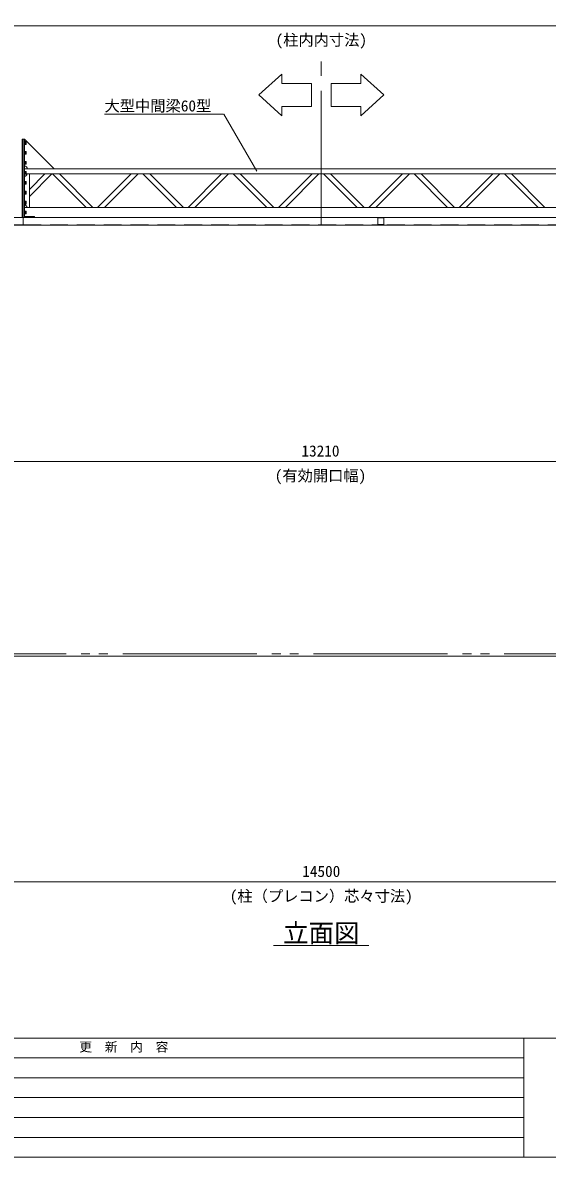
# Model space of a CAD drawing. Units: millimetres, scale not verified. Extents: x -16120 to 16120, y -26100 to 26100.
# Drawn here: x -8406 to -3125, y -26100 to -14688 of the extents above; entities that cross this region are included whole.
import ezdxf
from ezdxf.enums import TextEntityAlignment as Align

# ---------------------------------------------------------------- set-up
doc = ezdxf.new("R2010")
doc.units = ezdxf.units.MM
doc.header["$LTSCALE"] = 150
for name, pattern in [('CHAIN2', [12, 9, -1, 1, -1]), ('DASHED1', [1.8, 1.2, -0.6]), ('DOUBLE_CHAIN2', [12.8, 9, -1, 0.6, -0.6, 0.6, -1])]:
    doc.linetypes.add(name, pattern=pattern)
for name, color, linetype, lineweight in [('0-5_ﾍﾞｰｽﾗｲﾝ', 134, 'Continuous', 18), ('0-6_ﾎﾞﾙﾄ類', 134, 'Continuous', 18), ('0-8_ﾜｲﾔｰﾛｰﾌﾟ', 134, 'DOUBLE_CHAIN2', 18), ('0-A_図面枠', 134, 'Continuous', 18), ('0-B_寸法', 134, 'Continuous', 18), ('0-E_大型中間梁60', 134, 'Continuous', 18), ('1-0_大型連結用梁42', 134, 'Continuous', 18), ('1-6_通芯', 134, 'CHAIN2', 18), ('1-B_文字', 134, 'Continuous', 18)]:
    doc.layers.add(name, color=color, linetype=linetype, lineweight=lineweight)
doc.styles.add('ＭＳ ゴシック', font='')
doc.styles.get('ＭＳ ゴシック').set_extended_font_data('MS Gothic')

msp = doc.modelspace()

# ---------------------------------------------------------------- linework, layer by layer
at = {"layer": '0-5_ﾍﾞｰｽﾗｲﾝ'}
msp.add_line((-14400.3, -21060), (2349.7, -21060), dxfattribs=at)
at = {"layer": '0-6_ﾎﾞﾙﾄ類'}
for p, q in [((-8384.3, -15896.8), (-8388.3, -15897.9)), ((-8384.3, -15898.1), (-8388.3, -15899.2)), ((-8381.3, -15911.8), (-8381.3, -15884.1)), ((-8381.3, -15884.1), (-8372.6, -15884.1)), ((-8381.3, -15891.1), (-8372.6, -15891.1)), ((-8381.3, -15904.9), (-8372.6, -15904.9)), ((-8381.3, -15911.8), (-8372.6, -15911.8)), ((-8371.3, -15886.5), (-8372.6, -15884.1)), ((-8371.3, -15909.5), (-8372.6, -15911.8)), ((-8371.3, -15909.5), (-8371.3, -15886.5)), ((-8384.3, -15996.8), (-8388.3, -15997.9)), ((-8384.3, -15998.1), (-8388.3, -15999.2)), ((-8381.3, -16011.9), (-8381.3, -15984.2)), ((-8381.3, -15984.2), (-8372.6, -15984.2)), ((-8381.3, -15991.1), (-8372.6, -15991.1)), ((-8381.3, -16004.9), (-8372.6, -16004.9)), ((-8381.3, -16011.9), (-8372.6, -16011.9)), ((-8381.3, -16111.9), (-8381.3, -16084.1)), ((-8381.3, -16084.1), (-8372.6, -16084.1)), ((-8371.3, -15986.5), (-8372.6, -15984.2)), ((-8371.3, -16009.5), (-8372.6, -16011.9)), ((-8371.3, -16086.5), (-8372.6, -16084.1)), ((-8371.3, -16009.5), (-8371.3, -15986.5)), ((-8371.3, -16109.5), (-8371.3, -16086.5)), ((-8384.3, -16096.8), (-8388.3, -16097.9)), ((-8384.3, -16098.1), (-8388.3, -16099.2)), ((-8384.3, -16196.8), (-8388.3, -16197.9)), ((-8384.3, -16198.1), (-8388.3, -16199.2)), ((-8381.3, -16091.1), (-8372.6, -16091.1)), ((-8381.3, -16104.9), (-8372.6, -16104.9)), ((-8381.3, -16111.9), (-8372.6, -16111.9)), ((-8381.3, -16211.8), (-8381.3, -16184.1)), ((-8381.3, -16184.1), (-8372.6, -16184.1)), ((-8381.3, -16191.1), (-8372.6, -16191.1)), ((-8381.3, -16204.9), (-8372.6, -16204.9)), ((-8371.3, -16109.5), (-8372.6, -16111.9)), ((-8371.3, -16186.5), (-8372.6, -16184.1)), ((-8371.3, -16209.5), (-8371.3, -16186.5)), ((-8384.3, -16296.8), (-8388.3, -16297.9)), ((-8384.3, -16298.1), (-8388.3, -16299.2)), ((-8381.3, -16211.8), (-8372.6, -16211.8)), ((-8381.3, -16311.9), (-8381.3, -16284.2)), ((-8381.3, -16284.2), (-8372.6, -16284.2)), ((-8381.3, -16291.1), (-8372.6, -16291.1)), ((-8381.3, -16304.9), (-8372.6, -16304.9)), ((-8381.3, -16311.9), (-8372.6, -16311.9)), ((-8371.3, -16209.5), (-8372.6, -16211.8)), ((-8371.3, -16286.5), (-8372.6, -16284.2)), ((-8371.3, -16309.5), (-8372.6, -16311.9)), ((-8371.3, -16309.5), (-8371.3, -16286.5)), ((-8384.3, -16396.8), (-8388.3, -16397.9)), ((-8384.3, -16398.1), (-8388.3, -16399.2)), ((-8381.3, -16411.9), (-8381.3, -16384.1)), ((-8381.3, -16384.1), (-8372.6, -16384.1)), ((-8381.3, -16391.1), (-8372.6, -16391.1)), ((-8381.3, -16404.9), (-8372.6, -16404.9)), ((-8381.3, -16411.9), (-8372.6, -16411.9)), ((-8371.3, -16386.5), (-8372.6, -16384.1)), ((-8371.3, -16409.5), (-8372.6, -16411.9)), ((-8371.3, -16409.5), (-8371.3, -16386.5)), ((-8384.3, -16496.8), (-8388.3, -16497.9)), ((-8384.3, -16498.1), (-8388.3, -16499.2)), ((-8381.3, -16511.8), (-8381.3, -16484.1)), ((-8381.3, -16484.1), (-8372.6, -16484.1)), ((-8381.3, -16491.1), (-8372.6, -16491.1)), ((-8381.3, -16504.9), (-8372.6, -16504.9)), ((-8381.3, -16511.8), (-8372.6, -16511.8)), ((-8371.3, -16486.5), (-8372.6, -16484.1)), ((-8371.3, -16509.5), (-8372.6, -16511.8)), ((-8371.3, -16509.5), (-8371.3, -16486.5)), ((-8384.3, -16596.8), (-8388.3, -16597.9)), ((-8384.3, -16598.1), (-8388.3, -16599.2)), ((-8381.3, -16611.9), (-8381.3, -16584.2)), ((-8381.3, -16584.2), (-8372.6, -16584.2)), ((-8381.3, -16591.1), (-8372.6, -16591.1)), ((-8381.3, -16604.9), (-8372.6, -16604.9)), ((-8381.3, -16611.9), (-8372.6, -16611.9)), ((-8371.3, -16586.5), (-8372.6, -16584.2)), ((-8371.3, -16609.5), (-8372.6, -16611.9)), ((-8371.3, -16609.5), (-8371.3, -16586.5))]:
    msp.add_line(p, q, dxfattribs=at)
for points in [[(-8384.3, -15884), (-8384.3, -15912), (-8388.3, -15912), (-8388.3, -15884)], [(-8381.3, -15912), (-8384.3, -15912), (-8384.3, -15884), (-8381.3, -15884)], [(-8384.3, -15984), (-8384.3, -16012), (-8388.3, -16012), (-8388.3, -15984)], [(-8384.3, -16084), (-8384.3, -16112), (-8388.3, -16112), (-8388.3, -16084)], [(-8381.3, -16012), (-8384.3, -16012), (-8384.3, -15984), (-8381.3, -15984)], [(-8381.3, -16112), (-8384.3, -16112), (-8384.3, -16084), (-8381.3, -16084)], [(-8384.3, -16184), (-8384.3, -16212), (-8388.3, -16212), (-8388.3, -16184)], [(-8381.3, -16212), (-8384.3, -16212), (-8384.3, -16184), (-8381.3, -16184)], [(-8384.3, -16284), (-8384.3, -16312), (-8388.3, -16312), (-8388.3, -16284)], [(-8381.3, -16312), (-8384.3, -16312), (-8384.3, -16284), (-8381.3, -16284)], [(-8384.3, -16384), (-8384.3, -16412), (-8388.3, -16412), (-8388.3, -16384)], [(-8381.3, -16412), (-8384.3, -16412), (-8384.3, -16384), (-8381.3, -16384)], [(-8384.3, -16484), (-8384.3, -16512), (-8388.3, -16512), (-8388.3, -16484)], [(-8381.3, -16512), (-8384.3, -16512), (-8384.3, -16484), (-8381.3, -16484)], [(-8384.3, -16584), (-8384.3, -16612), (-8388.3, -16612), (-8388.3, -16584)], [(-8381.3, -16612), (-8384.3, -16612), (-8384.3, -16584), (-8381.3, -16584)]]:
    msp.add_lwpolyline(points, close=True, dxfattribs=at)
for centre, radius, start, end in [((-8377.7, -15887.6), 6.13, 325.616, 34.384), ((-8394.5, -15898), 22.9, 342.412, 17.588), ((-8377.7, -15908.4), 6.13, 325.616, 34.384), ((-8377.7, -15987.6), 6.13, 325.616, 34.384), ((-8394.5, -15998), 22.9, 342.412, 17.588), ((-8377.7, -16008.4), 6.13, 325.616, 34.384), ((-8377.7, -16087.6), 6.13, 325.616, 34.384), ((-8394.5, -16098), 22.9, 342.412, 17.588), ((-8377.7, -16108.4), 6.13, 325.616, 34.384), ((-8377.7, -16187.6), 6.13, 325.616, 34.384), ((-8394.5, -16198), 22.9, 342.412, 17.588), ((-8377.7, -16208.4), 6.13, 325.616, 34.384), ((-8377.7, -16287.6), 6.13, 325.616, 34.384), ((-8394.5, -16298), 22.9, 342.412, 17.588), ((-8377.7, -16308.4), 6.13, 325.616, 34.384), ((-8377.7, -16387.6), 6.13, 325.616, 34.384), ((-8394.5, -16398), 22.9, 342.412, 17.588), ((-8377.7, -16408.4), 6.13, 325.616, 34.384), ((-8377.7, -16487.6), 6.13, 325.616, 34.384), ((-8394.5, -16498), 22.9, 342.412, 17.588), ((-8377.7, -16508.4), 6.13, 325.616, 34.384), ((-8377.7, -16587.6), 6.13, 325.616, 34.384), ((-8394.5, -16598), 22.9, 342.412, 17.588), ((-8377.7, -16608.4), 6.13, 325.616, 34.384)]:
    msp.add_arc(centre, radius, start, end, dxfattribs=at)
at = {"layer": '0-8_ﾜｲﾔｰﾛｰﾌﾟ'}
msp.add_line((1631.3, -21037), (-12431.8, -21037), dxfattribs=at)
at = {"layer": '0-A_図面枠'}
for p, q in [((-16120.3, -24900), (16079.7, -24900)), ((-3360.3, -24900), (-3360.3, -26100)), ((-16120.3, -25100), (-3360.3, -25100)), ((-12240.3, -25300), (-3360.3, -25300)), ((-12240.3, -25500), (-3360.3, -25500)), ((-12240.3, -25700), (-3360.3, -25700)), ((-12240.3, -25900), (-3360.3, -25900))]:
    msp.add_line(p, q, dxfattribs=at)
msp.add_lwpolyline([(-16120.3, -3900), (16079.7, -3900), (16079.7, -26100), (-16120.3, -26100)], close=True, dxfattribs=at)
at = {"layer": '0-B_寸法'}
for p, q in [((-12512.3, -14719.2), (1711.7, -14719.2)), ((-11925.3, -19101.2), (1108.7, -19101.2)), ((1761.7, -23329.5), (-12562.3, -23329.5))]:
    msp.add_line(p, q, dxfattribs=at)
at = {"layer": '0-E_大型中間梁60'}
for p, q in [((-8388.3, -16523), (-8388.3, -16233)), ((-4770.3, -16649.6), (-4830.3, -16649.6))]:
    msp.add_line(p, q, dxfattribs=at)
at = {"layer": '0-E_大型中間梁60', "linetype": 'DASHED1'}
for p in [(-8400.3, -16721), (-2400.3, -16721)]:
    msp.add_line(p, (-4800.3, -16721), dxfattribs=at)
at = {"layer": '0-E_大型中間梁60'}
for points in [[(-8400.3, -15858), (-8388.3, -15858), (-8388.3, -16648), (-8400.3, -16648)], [(-8388.3, -16208), (-2412.3, -16208), (-2412.3, -16158), (-8388.3, -16158)], [(-8338.3, -16434.5), (-8338.3, -16364.5), (-8181.8, -16208), (-8111.8, -16208)], [(-8036.8, -16208), (-7698.8, -16548), (-7768.8, -16548), (-8106.8, -16208)], [(-7313.8, -16208), (-7651.8, -16548), (-7581.8, -16548), (-7243.8, -16208)], [(-7126.8, -16208), (-6788.8, -16548), (-6858.8, -16548), (-7196.8, -16208)], [(-6403.8, -16208), (-6741.8, -16548), (-6671.8, -16548), (-6333.8, -16208)], [(-6216.8, -16208), (-5878.8, -16548), (-5948.8, -16548), (-6286.8, -16208)], [(-5493.8, -16208), (-5831.8, -16548), (-5761.8, -16548), (-5423.8, -16208)], [(-5306.8, -16208), (-4968.8, -16548), (-5038.8, -16548), (-5376.8, -16208)], [(-4583.8, -16208), (-4921.8, -16548), (-4851.8, -16548), (-4513.8, -16208)], [(-4396.8, -16208), (-4058.8, -16548), (-4128.8, -16548), (-4466.8, -16208)], [(-3673.8, -16208), (-4011.8, -16548), (-3941.8, -16548), (-3603.8, -16208)], [(-3486.8, -16208), (-3148.8, -16548), (-3218.8, -16548), (-3556.8, -16208)], [(-8388.3, -16648), (-2412.3, -16648), (-2412.3, -16548), (-8388.3, -16548)], [(-8388.3, -16648), (-8288.3, -16648), (-8288.3, -16636), (-8388.3, -16636)], [(-4830.3, -16718), (-4770.3, -16718), (-4770.3, -16648), (-4830.3, -16648)]]:
    msp.add_lwpolyline(points, close=True, dxfattribs=at)
for points in [[(-8388.3, -16128), (-8388.3, -15858), (-8088.3, -16158), (-8358.3, -16158)], [(-8363.3, -16208), (-8338.3, -16208), (-8338.3, -16548), (-8363.3, -16548)], [(-4800.3, -16648), (-8400.3, -16648), (-8400.3, -16723), (-4800.3, -16723), (-4800.3, -16718)], [(-4800.3, -16648), (-2400.3, -16648), (-2400.3, -16723), (-4800.3, -16723), (-4800.3, -16718)]]:
    msp.add_lwpolyline(points, dxfattribs=at)
for centre, radius, start, end in [((-8388.3, -16158), 30, 0, 90), ((-8388.3, -16208), 25, 270, 360), ((-8388.3, -16548), 25, 0, 90)]:
    msp.add_arc(centre, radius, start, end, dxfattribs=at)
at = {"layer": '1-0_大型連結用梁42', "linetype": 'DASHED1'}
msp.add_line((-8400.3, -16721), (-12530.3, -16721), dxfattribs=at)
at = {"layer": '1-0_大型連結用梁42'}
msp.add_lwpolyline([(-8400.3, -16648), (-8412.3, -16648), (-8412.3, -15858), (-8400.3, -15858)], close=True, dxfattribs=at)
msp.add_lwpolyline([(-12300.3, -16648), (-8400.3, -16648), (-8400.3, -16723), (-12375.3, -16723)], dxfattribs=at)
at = {"layer": '1-6_通芯'}
msp.add_line((-5400.3, -16723), (-5400.3, -15078.9), dxfattribs=at)
at = {"layer": '1-B_文字'}
for p, q in [((-7582.5, -15607.7), (-6383.4, -15607.7)), ((-5880.3, -23969.5), (-4920.3, -23969.5))]:
    msp.add_line(p, q, dxfattribs=at)
for points in [[(-6029.3, -15415.1), (-5798.2, -15205.8), (-5798.2, -15298.5), (-5499.6, -15298.5), (-5499.6, -15532.1), (-5798.2, -15532.1), (-5798.2, -15624.7)], [(-4771.2, -15415.1), (-5002.3, -15205.8), (-5002.3, -15298.5), (-5300.9, -15298.5), (-5300.9, -15532.1), (-5002.3, -15532.1), (-5002.3, -15624.7)]]:
    msp.add_lwpolyline(points, close=True, dxfattribs=at)
msp.add_lwpolyline([(-6050.4, -16182.7), (-6382.4, -15607.7), (-6382.9, -15607.7)], dxfattribs=at)

# ---------------------------------------------------------------- texts
at = {"layer": '0-A_図面枠', "style": 'ＭＳ ゴシック'}
msp.add_text('更\u3000新\u3000内\u3000容', height=93.84, dxfattribs=at).set_placement((-7836.1, -25064.5), align=Align.BOTTOM_LEFT)
at = {"layer": '0-B_寸法', "style": 'ＭＳ ゴシック'}
for s, p in [('(柱内内寸法)', (-5861.1, -14952.2)), ('13210', (-5600.3, -19085.4)), ('(有効開口幅)', (-5869.1, -19334.2)), ('14500', (-5592.3, -23313.7)), ('(柱（プレコン）芯々寸法)', (-6321.9, -23562.5))]:
    msp.add_text(s, height=112.6, dxfattribs=at).set_placement(p, align=Align.BOTTOM_LEFT)
at = {"layer": '1-B_文字', "style": 'ＭＳ ゴシック'}
for s, height, p in [('大型中間梁60型', 112.6, (-7582.5, -15614.3)), ('立面図', 187.7, (-5784.3, -23995.1))]:
    msp.add_text(s, height=height, dxfattribs=at).set_placement(p, align=Align.BOTTOM_LEFT)

doc.saveas('drawing.dxf')
